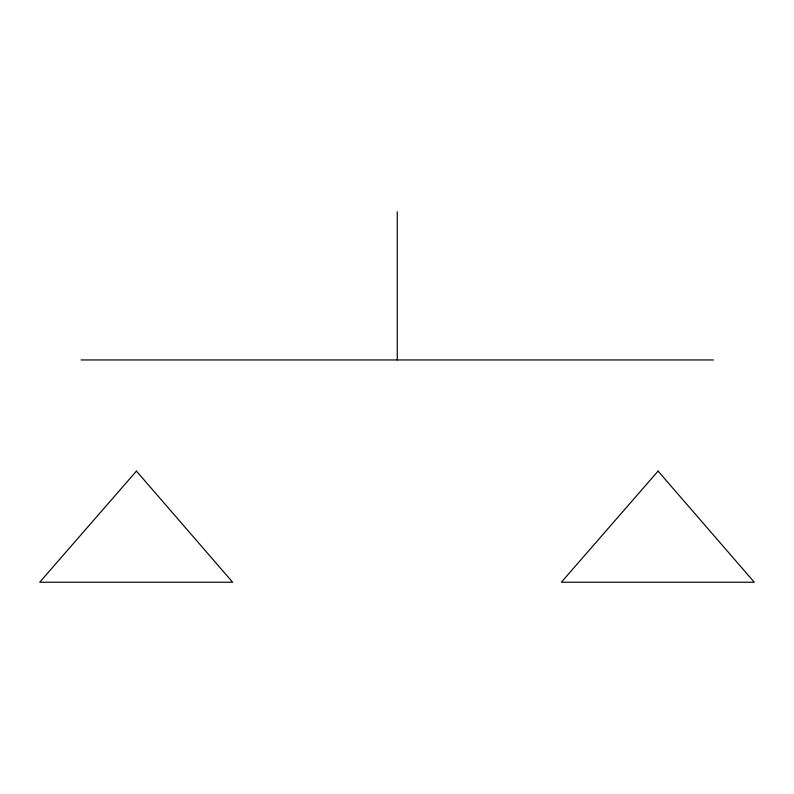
<?xml version="1.0" encoding="UTF-8"?>
<svg xmlns="http://www.w3.org/2000/svg" width="794" height="794" viewBox="0 0 794 794"><rect width="100%" height="100%" fill="white"/><g stroke="black" fill="none" stroke-linecap="round" stroke-linejoin="round"><path stroke-width="1.19" d="M81.107 359.95L713.399 359.95M397.258 211.76L397.258 359.95M136.439 471.1L39.7 582.24L232.662 582.24L136.439 471.1M658.077 471.1L561.338 582.24L754.3 582.24L658.077 471.1"/></g></svg>
